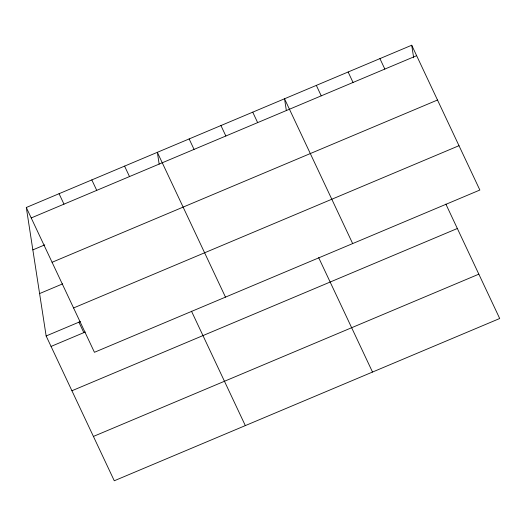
<?xml version="1.0" encoding="UTF-8"?>
<svg xmlns="http://www.w3.org/2000/svg" width="526" height="526" viewBox="0 0 526 526"><rect width="100%" height="100%" fill="white"/><g stroke="black" fill="none" stroke-linecap="round" stroke-linejoin="round"><path stroke-width="0.79" d="M26.3 207.494L411.72 45.229L479.857 190.031L94.437 352.295L26.3 207.494L46.143 335.969L114.28 480.771L499.7 318.506L445.87 204.108M31.218 217.948L416.638 55.684M32.849 249.889L44.763 244.873M52.081 262.283L437.5 100.019M39.595 293.574L62.673 283.856M73.574 307.96L458.994 145.695M46.143 335.969L80.393 321.55M51.061 346.424L85.311 332.005M71.924 390.759L457.344 228.494M93.418 436.435L478.838 274.171M379.923 58.616L384.841 69.07M348.127 72.003L353.045 82.457M316.33 85.39L321.248 95.844M352.67 243.577L284.533 98.776L286.348 110.552M252.736 112.163L257.655 122.617M318.677 257.655L372.513 372.053M220.94 125.55L225.858 136.004M189.136 138.936L194.061 149.391M225.483 297.124L157.34 152.323L159.161 164.099M124.583 166.117L129.501 176.572M191.49 311.201L245.326 425.6M91.82 179.905L96.738 190.359M59.063 193.7L63.981 204.154M78.9 322.175L83.818 332.629M411.72 45.229L413.66 57.788"/></g></svg>
